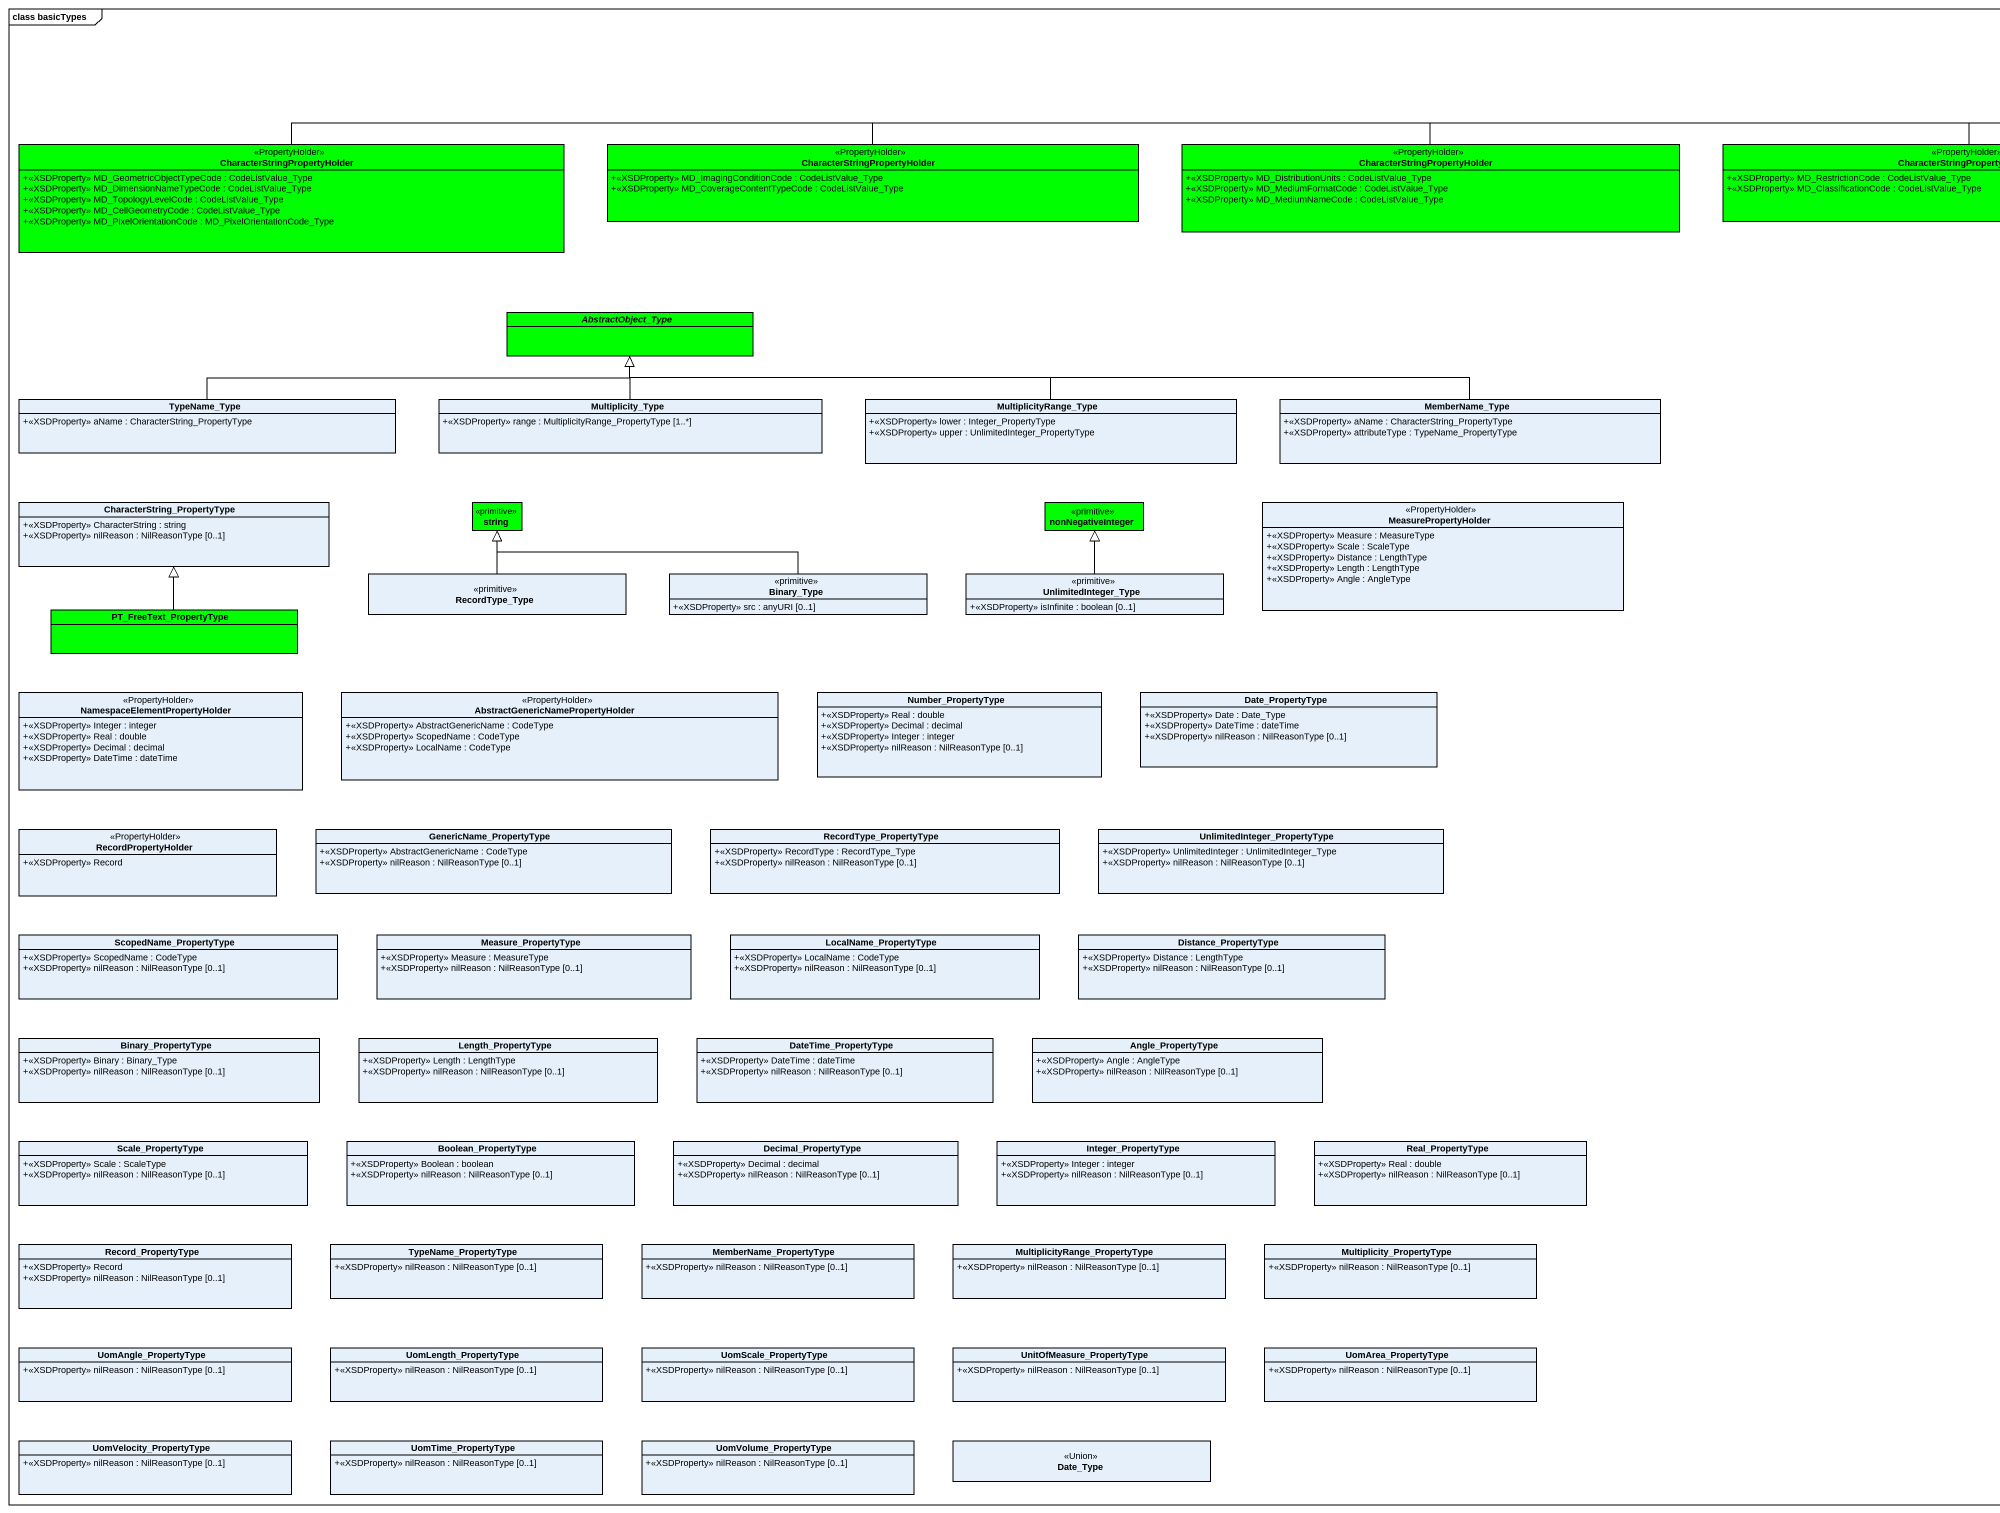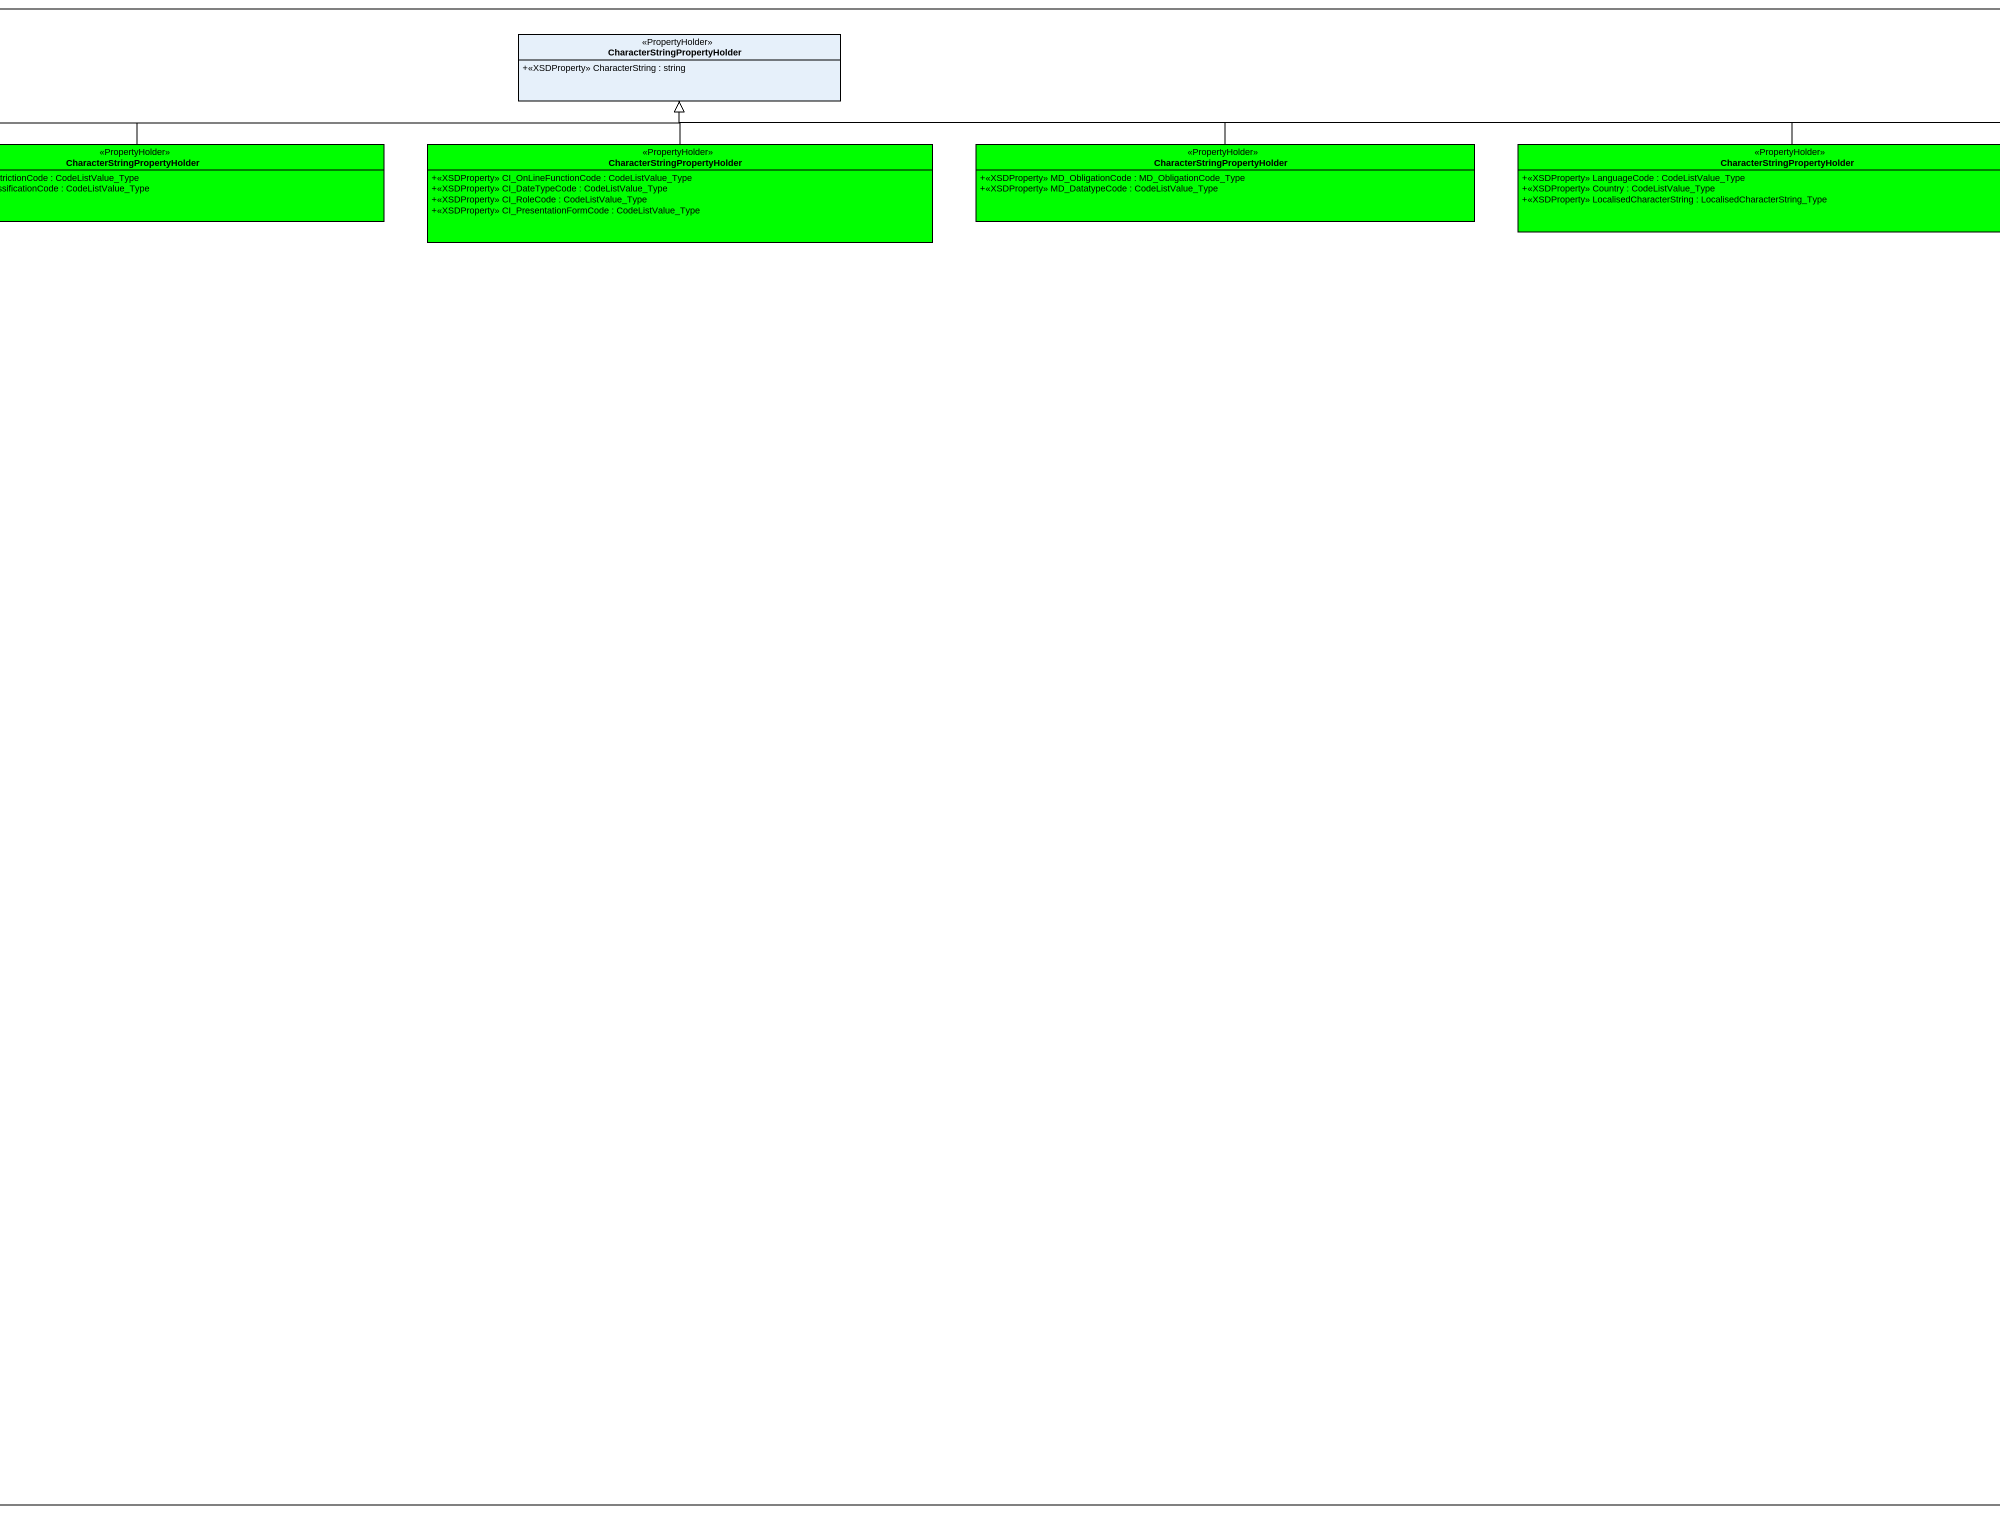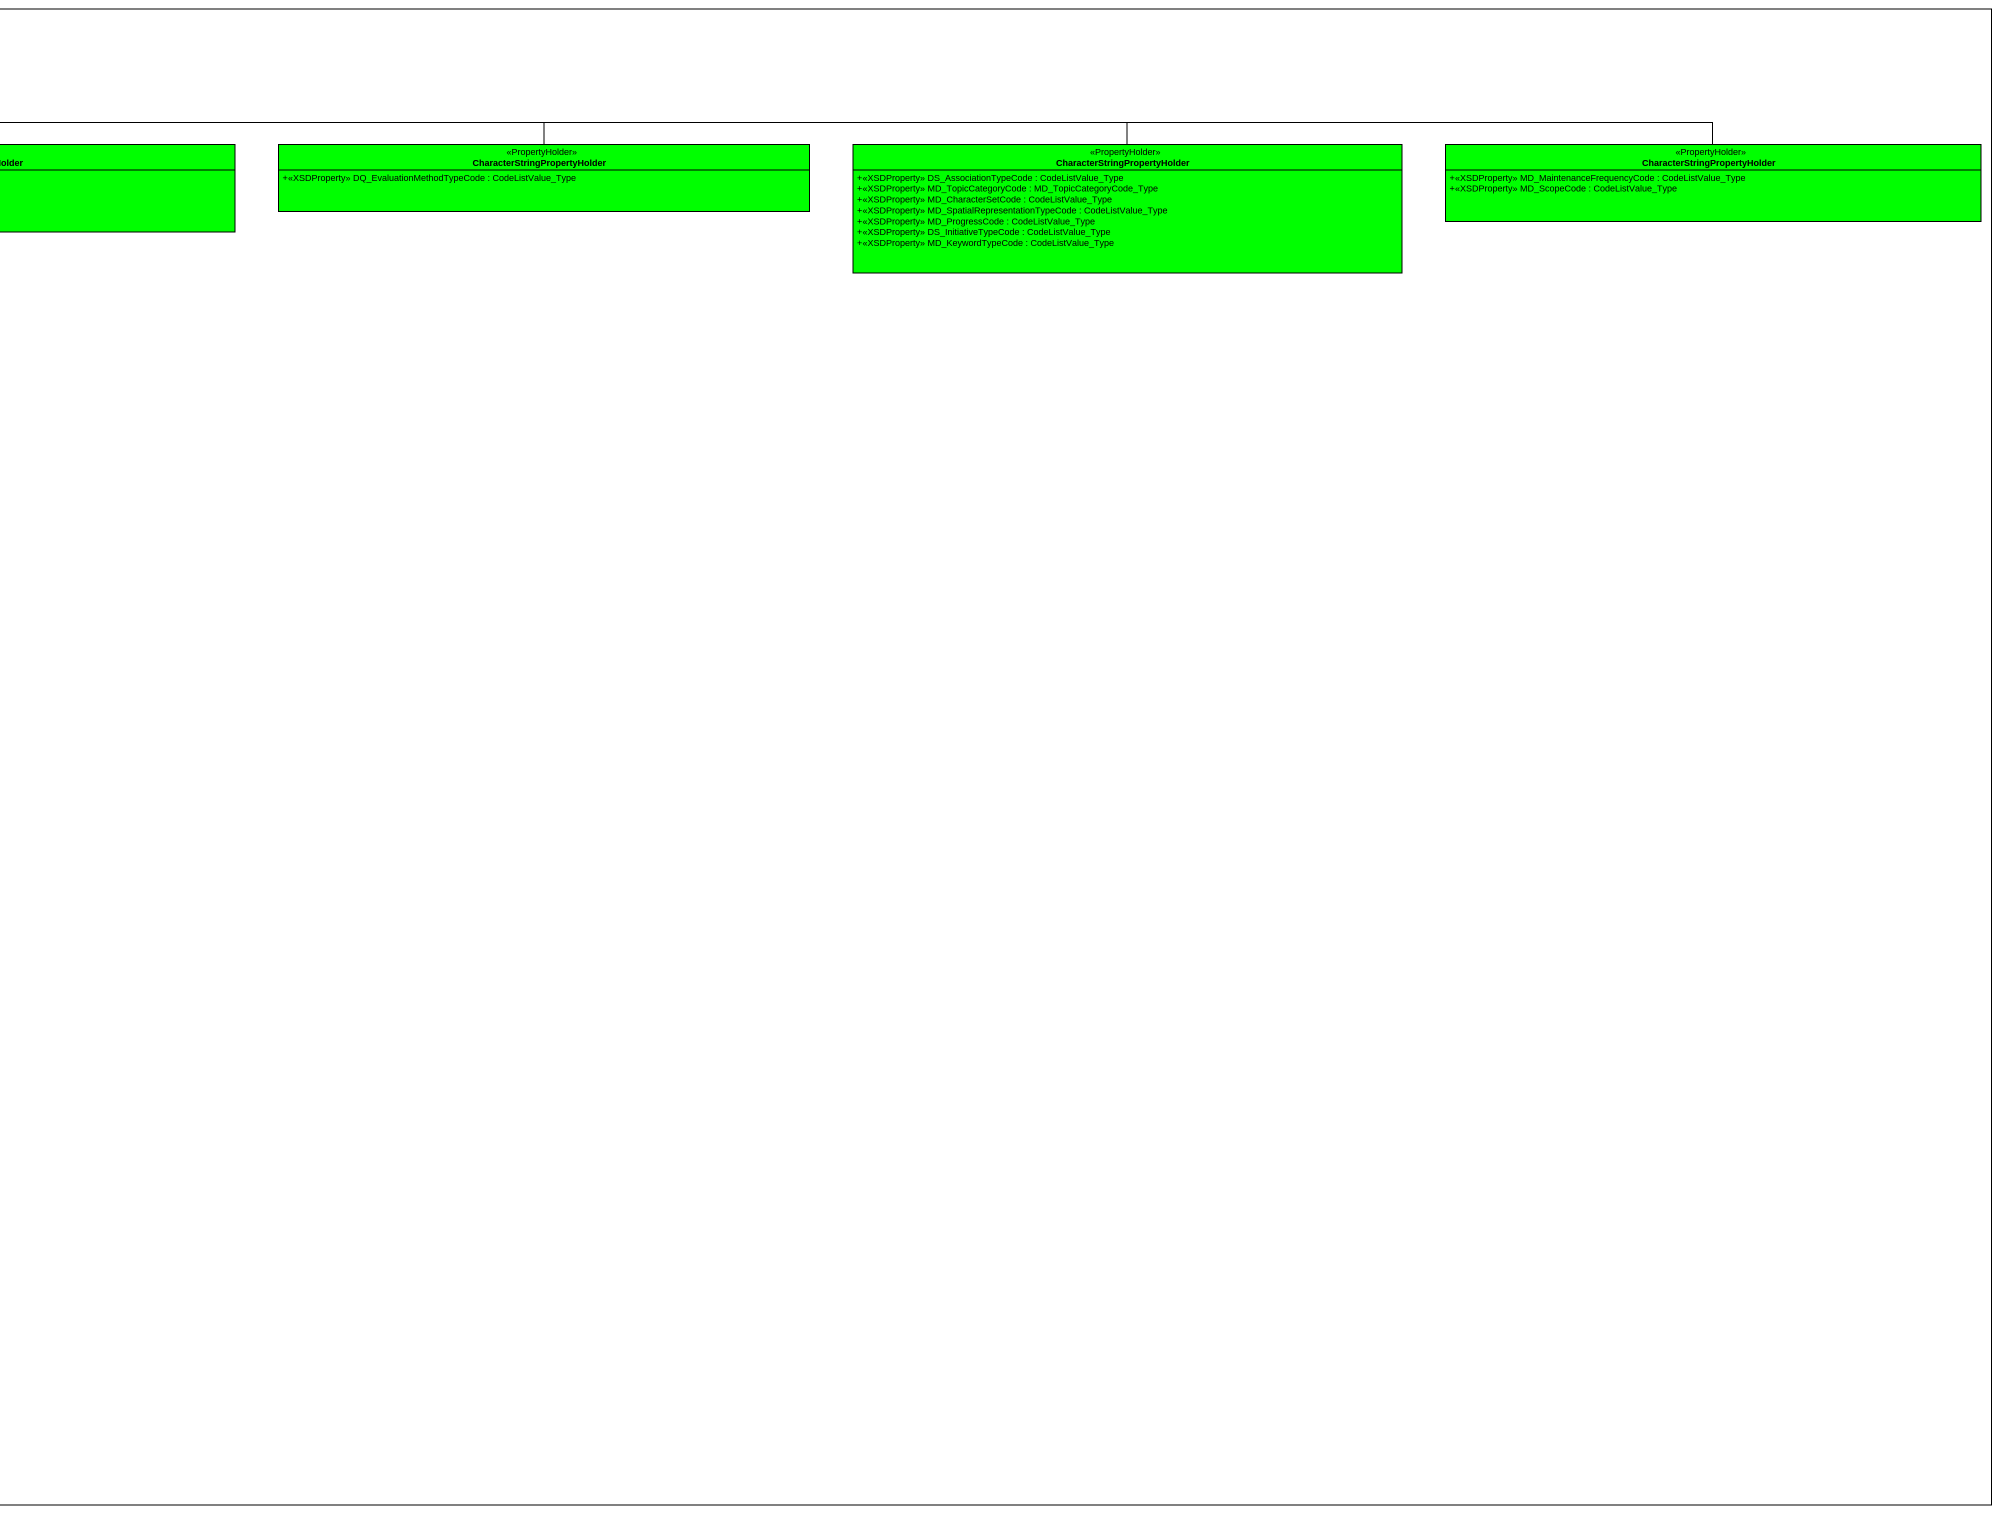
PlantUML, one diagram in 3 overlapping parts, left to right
@startuml
mainframe class basicTypes
hide circle
hide empty members
skinparam classAttributeIconSize 0
class "CharacterStringPropertyHolder" as CharacterStringPropertyHolde <<PropertyHolder>> {
  +<<XSDProperty>> CharacterString : string
}
class "CharacterStringPropertyHolder" as CharacterStringPropertyHolde_2 <<PropertyHolder>> #00FF00 {
  +<<XSDProperty>> MD_GeometricObjectTypeCode : CodeListValue_Type
  +<<XSDProperty>> MD_DimensionNameTypeCode : CodeListValue_Type
  +<<XSDProperty>> MD_TopologyLevelCode : CodeListValue_Type
  +<<XSDProperty>> MD_CellGeometryCode : CodeListValue_Type
  +<<XSDProperty>> MD_PixelOrientationCode : MD_PixelOrientationCode_Type
}
class "CharacterStringPropertyHolder" as CharacterStringPropertyHolde_3 <<PropertyHolder>> #00FF00 {
  +<<XSDProperty>> MD_ImagingConditionCode : CodeListValue_Type
  +<<XSDProperty>> MD_CoverageContentTypeCode : CodeListValue_Type
}
class "CharacterStringPropertyHolder" as CharacterStringPropertyHolde_4 <<PropertyHolder>> #00FF00 {
  +<<XSDProperty>> MD_DistributionUnits : CodeListValue_Type
  +<<XSDProperty>> MD_MediumFormatCode : CodeListValue_Type
  +<<XSDProperty>> MD_MediumNameCode : CodeListValue_Type
}
class "CharacterStringPropertyHolder" as CharacterStringPropertyHolde_5 <<PropertyHolder>> #00FF00 {
  +<<XSDProperty>> MD_RestrictionCode : CodeListValue_Type
  +<<XSDProperty>> MD_ClassificationCode : CodeListValue_Type
}
class "CharacterStringPropertyHolder" as CharacterStringPropertyHolde_6 <<PropertyHolder>> #00FF00 {
  +<<XSDProperty>> CI_OnLineFunctionCode : CodeListValue_Type
  +<<XSDProperty>> CI_DateTypeCode : CodeListValue_Type
  +<<XSDProperty>> CI_RoleCode : CodeListValue_Type
  +<<XSDProperty>> CI_PresentationFormCode : CodeListValue_Type
}
class "CharacterStringPropertyHolder" as CharacterStringPropertyHolde_7 <<PropertyHolder>> #00FF00 {
  +<<XSDProperty>> MD_ObligationCode : MD_ObligationCode_Type
  +<<XSDProperty>> MD_DatatypeCode : CodeListValue_Type
}
class "CharacterStringPropertyHolder" as CharacterStringPropertyHolde_8 <<PropertyHolder>> #00FF00 {
  +<<XSDProperty>> LanguageCode : CodeListValue_Type
  +<<XSDProperty>> Country : CodeListValue_Type
  +<<XSDProperty>> LocalisedCharacterString : LocalisedCharacterString_Type
}
class "CharacterStringPropertyHolder" as CharacterStringPropertyHolde_9 <<PropertyHolder>> #00FF00 {
  +<<XSDProperty>> DQ_EvaluationMethodTypeCode : CodeListValue_Type
}
class "CharacterStringPropertyHolder" as CharacterStringPropertyHolde_10 <<PropertyHolder>> #00FF00 {
  +<<XSDProperty>> DS_AssociationTypeCode : CodeListValue_Type
  +<<XSDProperty>> MD_TopicCategoryCode : MD_TopicCategoryCode_Type
  +<<XSDProperty>> MD_CharacterSetCode : CodeListValue_Type
  +<<XSDProperty>> MD_SpatialRepresentationTypeCode : CodeListValue_Type
  +<<XSDProperty>> MD_ProgressCode : CodeListValue_Type
  +<<XSDProperty>> DS_InitiativeTypeCode : CodeListValue_Type
  +<<XSDProperty>> MD_KeywordTypeCode : CodeListValue_Type
}
class "CharacterStringPropertyHolder" as CharacterStringPropertyHolde_11 <<PropertyHolder>> #00FF00 {
  +<<XSDProperty>> MD_MaintenanceFrequencyCode : CodeListValue_Type
  +<<XSDProperty>> MD_ScopeCode : CodeListValue_Type
}
abstract class AbstractObject_Type #00FF00
class TypeName_Type {
  +<<XSDProperty>> aName : CharacterString_PropertyType
}
class Multiplicity_Type {
  +<<XSDProperty>> range : MultiplicityRange_PropertyType [1..*]
}
class MultiplicityRange_Type {
  +<<XSDProperty>> lower : Integer_PropertyType
  +<<XSDProperty>> upper : UnlimitedInteger_PropertyType
}
class MemberName_Type {
  +<<XSDProperty>> aName : CharacterString_PropertyType
  +<<XSDProperty>> attributeType : TypeName_PropertyType
}
class CharacterString_PropertyType {
  +<<XSDProperty>> CharacterString : string
  +<<XSDProperty>> nilReason : NilReasonType [0..1]
}
class string <<primitive>> #00FF00
class nonNegativeInteger <<primitive>> #00FF00
class MeasurePropertyHolder <<PropertyHolder>> {
  +<<XSDProperty>> Measure : MeasureType
  +<<XSDProperty>> Scale : ScaleType
  +<<XSDProperty>> Distance : LengthType
  +<<XSDProperty>> Length : LengthType
  +<<XSDProperty>> Angle : AngleType
}
class RecordType_Type <<primitive>>
class Binary_Type <<primitive>> {
  +<<XSDProperty>> src : anyURI [0..1]
}
class UnlimitedInteger_Type <<primitive>> {
  +<<XSDProperty>> isInfinite : boolean [0..1]
}
class PT_FreeText_PropertyType #00FF00
class "NamespaceElementPropertyHolder" as NamespaceElementPropertyHold <<PropertyHolder>> {
  +<<XSDProperty>> Integer : integer
  +<<XSDProperty>> Real : double
  +<<XSDProperty>> Decimal : decimal
  +<<XSDProperty>> DateTime : dateTime
}
class "AbstractGenericNamePropertyHolder" as AbstractGenericNamePropertyH <<PropertyHolder>> {
  +<<XSDProperty>> AbstractGenericName : CodeType
  +<<XSDProperty>> ScopedName : CodeType
  +<<XSDProperty>> LocalName : CodeType
}
class Number_PropertyType {
  +<<XSDProperty>> Real : double
  +<<XSDProperty>> Decimal : decimal
  +<<XSDProperty>> Integer : integer
  +<<XSDProperty>> nilReason : NilReasonType [0..1]
}
class Date_PropertyType {
  +<<XSDProperty>> Date : Date_Type
  +<<XSDProperty>> DateTime : dateTime
  +<<XSDProperty>> nilReason : NilReasonType [0..1]
}
class RecordPropertyHolder <<PropertyHolder>> {
  +<<XSDProperty>> Record
}
class GenericName_PropertyType {
  +<<XSDProperty>> AbstractGenericName : CodeType
  +<<XSDProperty>> nilReason : NilReasonType [0..1]
}
class RecordType_PropertyType {
  +<<XSDProperty>> RecordType : RecordType_Type
  +<<XSDProperty>> nilReason : NilReasonType [0..1]
}
class "UnlimitedInteger_PropertyType" as UnlimitedInteger {
  +<<XSDProperty>> UnlimitedInteger : UnlimitedInteger_Type
  +<<XSDProperty>> nilReason : NilReasonType [0..1]
}
class ScopedName_PropertyType {
  +<<XSDProperty>> ScopedName : CodeType
  +<<XSDProperty>> nilReason : NilReasonType [0..1]
}
class Measure_PropertyType {
  +<<XSDProperty>> Measure : MeasureType
  +<<XSDProperty>> nilReason : NilReasonType [0..1]
}
class LocalName_PropertyType {
  +<<XSDProperty>> LocalName : CodeType
  +<<XSDProperty>> nilReason : NilReasonType [0..1]
}
class Distance_PropertyType {
  +<<XSDProperty>> Distance : LengthType
  +<<XSDProperty>> nilReason : NilReasonType [0..1]
}
class Binary_PropertyType {
  +<<XSDProperty>> Binary : Binary_Type
  +<<XSDProperty>> nilReason : NilReasonType [0..1]
}
class Length_PropertyType {
  +<<XSDProperty>> Length : LengthType
  +<<XSDProperty>> nilReason : NilReasonType [0..1]
}
class DateTime_PropertyType {
  +<<XSDProperty>> DateTime : dateTime
  +<<XSDProperty>> nilReason : NilReasonType [0..1]
}
class Angle_PropertyType {
  +<<XSDProperty>> Angle : AngleType
  +<<XSDProperty>> nilReason : NilReasonType [0..1]
}
class Scale_PropertyType {
  +<<XSDProperty>> Scale : ScaleType
  +<<XSDProperty>> nilReason : NilReasonType [0..1]
}
class Boolean_PropertyType {
  +<<XSDProperty>> Boolean : boolean
  +<<XSDProperty>> nilReason : NilReasonType [0..1]
}
class Decimal_PropertyType {
  +<<XSDProperty>> Decimal : decimal
  +<<XSDProperty>> nilReason : NilReasonType [0..1]
}
class Integer_PropertyType {
  +<<XSDProperty>> Integer : integer
  +<<XSDProperty>> nilReason : NilReasonType [0..1]
}
class Real_PropertyType {
  +<<XSDProperty>> Real : double
  +<<XSDProperty>> nilReason : NilReasonType [0..1]
}
class Record_PropertyType {
  +<<XSDProperty>> Record
  +<<XSDProperty>> nilReason : NilReasonType [0..1]
}
class TypeName_PropertyType {
  +<<XSDProperty>> nilReason : NilReasonType [0..1]
}
class MemberName_PropertyType {
  +<<XSDProperty>> nilReason : NilReasonType [0..1]
}
class "MultiplicityRange_PropertyType" as MultiplicityRange {
  +<<XSDProperty>> nilReason : NilReasonType [0..1]
}
class Multiplicity_PropertyType {
  +<<XSDProperty>> nilReason : NilReasonType [0..1]
}
class UomAngle_PropertyType {
  +<<XSDProperty>> nilReason : NilReasonType [0..1]
}
class UomLength_PropertyType {
  +<<XSDProperty>> nilReason : NilReasonType [0..1]
}
class UomScale_PropertyType {
  +<<XSDProperty>> nilReason : NilReasonType [0..1]
}
class UnitOfMeasure_PropertyType {
  +<<XSDProperty>> nilReason : NilReasonType [0..1]
}
class UomArea_PropertyType {
  +<<XSDProperty>> nilReason : NilReasonType [0..1]
}
class UomVelocity_PropertyType {
  +<<XSDProperty>> nilReason : NilReasonType [0..1]
}
class UomTime_PropertyType {
  +<<XSDProperty>> nilReason : NilReasonType [0..1]
}
class UomVolume_PropertyType {
  +<<XSDProperty>> nilReason : NilReasonType [0..1]
}
class Date_Type <<Union>>
CharacterStringPropertyHolde_2 -right-|> CharacterStringPropertyHolde
CharacterStringPropertyHolde_3 -right-|> CharacterStringPropertyHolde
CharacterStringPropertyHolde_4 -right-|> CharacterStringPropertyHolde
CharacterStringPropertyHolde_5 -right-|> CharacterStringPropertyHolde
CharacterStringPropertyHolde_6 -up-|> CharacterStringPropertyHolde
CharacterStringPropertyHolde_7 -left-|> CharacterStringPropertyHolde
CharacterStringPropertyHolde_8 -left-|> CharacterStringPropertyHolde
CharacterStringPropertyHolde_9 -left-|> CharacterStringPropertyHolde
CharacterStringPropertyHolde_10 -left-|> CharacterStringPropertyHolde
CharacterStringPropertyHolde_11 -left-|> CharacterStringPropertyHolde
TypeName_Type -right-|> AbstractObject_Type
Multiplicity_Type -up-|> AbstractObject_Type
MultiplicityRange_Type -left-|> AbstractObject_Type
MemberName_Type -left-|> AbstractObject_Type
RecordType_Type -up-|> string
Binary_Type -left-|> string
UnlimitedInteger_Type -up-|> nonNegativeInteger
PT_FreeText_PropertyType -up-|> CharacterString_PropertyType
@enduml
